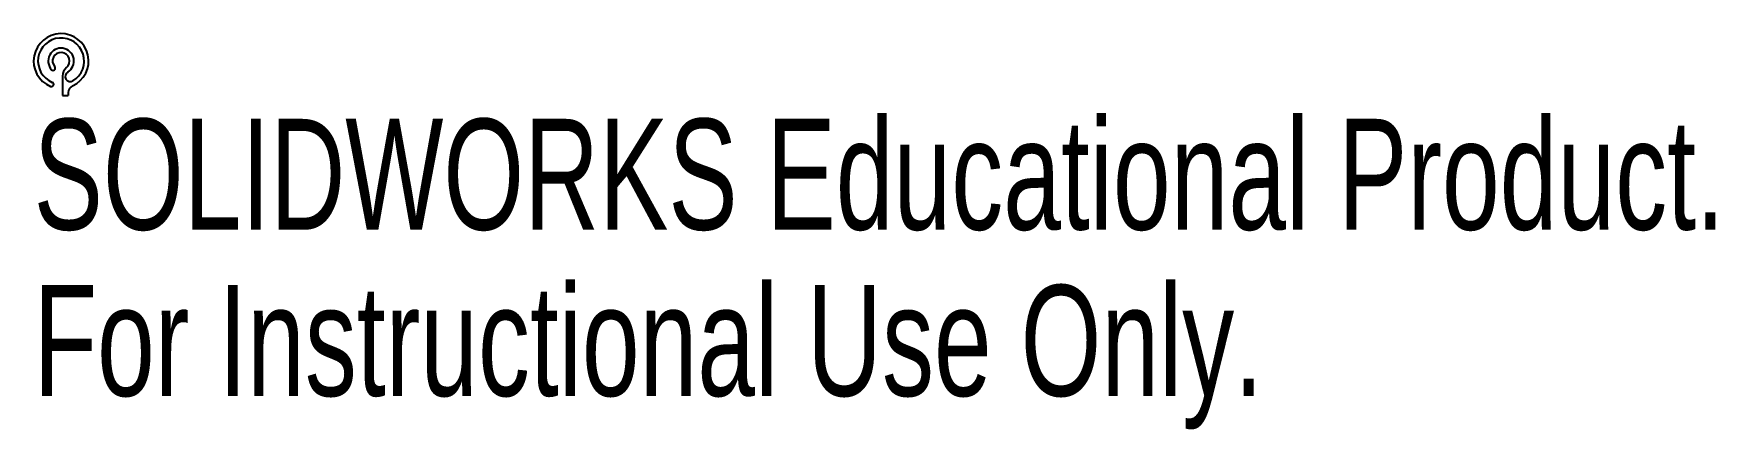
# Model space of a CAD drawing. Header units: millimetres. Extents: x 0.3 to 73.6, y -14.6 to 2.7.
import ezdxf

# ---------------------------------------------------------------- set-up
doc = ezdxf.new("R2010")
doc.units = ezdxf.units.MM
doc.styles.add('SLDTEXTSTYLE0', font='TXT', dxfattribs={"width": 0.7})

msp = doc.modelspace()

# ---------------------------------------------------------------- linework, layer by layer
at = {"color": 7, "linetype": 'Continuous', "lineweight": 25}
for p, q in [((1.563, 0.846), (1.563, 0)), ((1.563, 0), (1.813, 0)), ((1.813, 0.125), (1.813, 0))]:
    msp.add_line(p, q, dxfattribs=at)
for centre, radius, start, end in [((1.5, 1.5), 1.196, 294.59529, 247.67763), ((1.5, 1.5), 1.006, 300.85638, 247.67763), ((1.5, 1.5), 0.562, 300.85638, 222.20035), ((1.5, 1.5), 0.372, 309.47436, 222.20035), ((1.154, 1.186), 0.095, 222.20035, 42.20035), ((2.038, 0.846), 0.475, 129.47436, 180), ((1.902, 0.827), 0.222, 120.85638, 300.85638), ((1.082, 0.482), 0.095, 247.67763, 67.67763), ((2.129, 0.125), 0.316, 114.59529, 180)]:
    msp.add_arc(centre, radius, start, end, dxfattribs=at)

# ---------------------------------------------------------------- texts
at = {"color": 7, "linetype": 'Continuous', "char_height": 4.83362, "attachment_point": 1, "style": 'SLDTEXTSTYLE0'}
for s, insert in [('SOLIDWORKS Educational Product.', (0.304, -1.02)), ('For Instructional Use Only.', (0.304, -8.27))]:
    msp.add_mtext(s, dxfattribs=dict(at, insert=insert))

doc.saveas('drawing.dxf')
